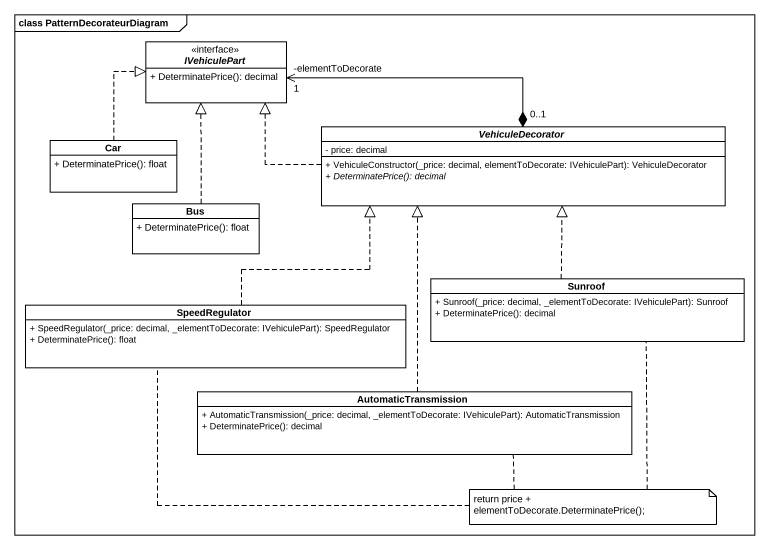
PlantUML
@startuml
mainframe class PatternDecorateurDiagram
hide circle
hide empty members
skinparam classAttributeIconSize 0
interface IVehiculePart <<interface>> {
  + DeterminatePrice(): decimal
}
abstract class VehiculeDecorator {
  - price: decimal
  + VehiculeConstructor(_price: decimal, elementToDecorate: IVehiculePart): VehiculeDecorator
  {abstract} + DeterminatePrice(): decimal
}
class Car {
  + DeterminatePrice(): float
}
class Bus {
  + DeterminatePrice(): float
}
class Sunroof {
  + Sunroof(_price: decimal, _elementToDecorate: IVehiculePart): Sunroof
  + DeterminatePrice(): decimal
}
class SpeedRegulator {
  + SpeedRegulator(_price: decimal, _elementToDecorate: IVehiculePart): SpeedRegulator
  + DeterminatePrice(): float
}
class AutomaticTransmission {
  + AutomaticTransmission(_price: decimal, _elementToDecorate: IVehiculePart): AutomaticTransmission
  + DeterminatePrice(): decimal
}
IVehiculePart "-elementToDecorate\n1" <-right-* "0..1" VehiculeDecorator
VehiculeDecorator .left.|> IVehiculePart
Car .up.|> IVehiculePart
Bus .up.|> IVehiculePart
Sunroof .up.|> VehiculeDecorator
SpeedRegulator .right.|> VehiculeDecorator
AutomaticTransmission .up.|> VehiculeDecorator
note as N1
  return price + elementToDecorate.DeterminatePrice();
end note
N1 .. Sunroof
N1 .. AutomaticTransmission
N1 .. SpeedRegulator
@enduml
